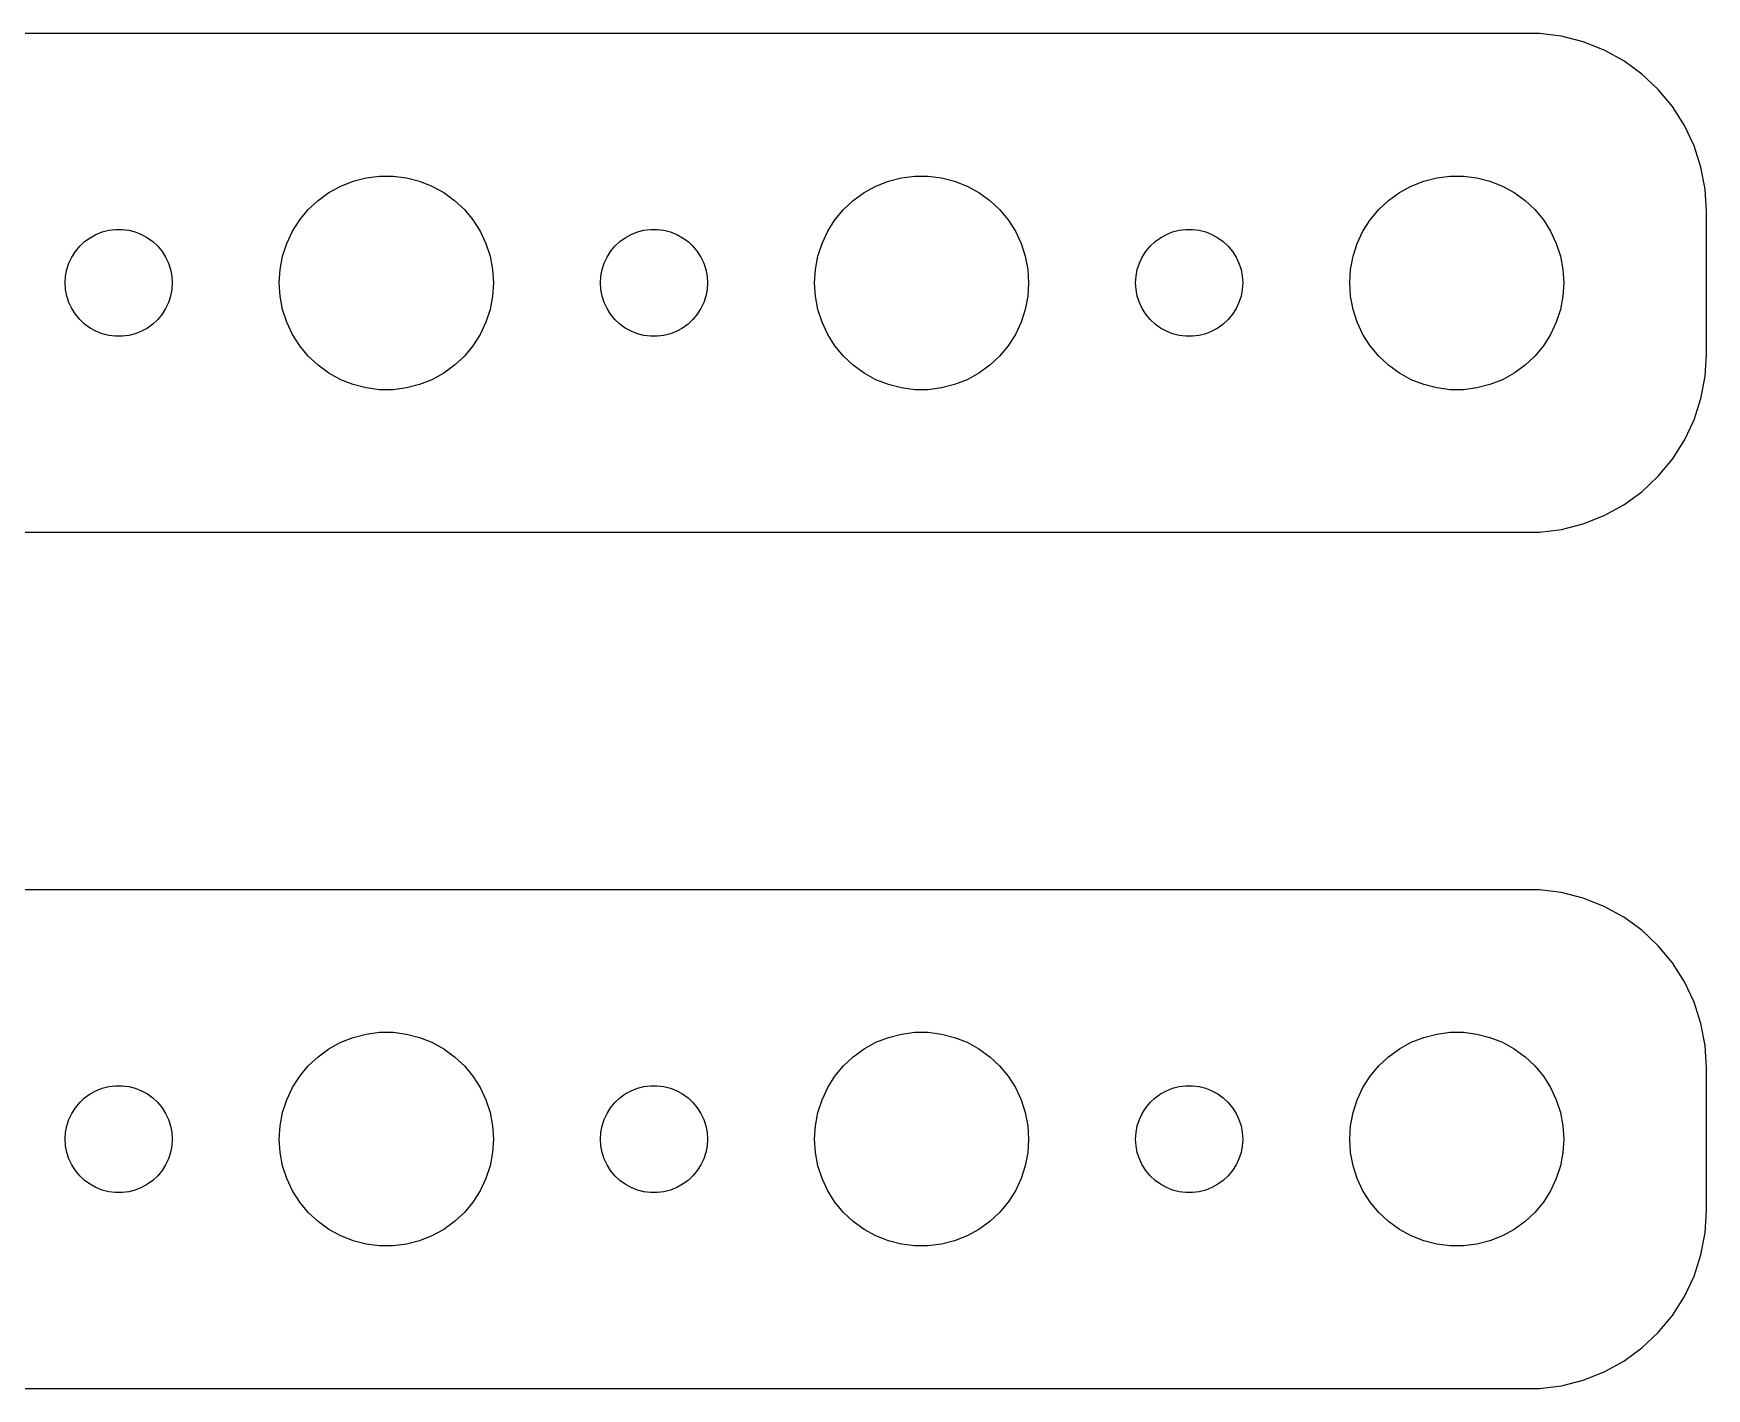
# Model space of a CAD drawing. Header units: metres. Extents: x -44.5 to 44.5, y 17 to 55.
# Drawn here: x -2.39 to 44.5, y 17.01 to 54.99 of the extents above; entities that cross this region are included whole.
import ezdxf

# ---------------------------------------------------------------- set-up
doc = ezdxf.new("R2010")
doc.units = ezdxf.units.M

msp = doc.modelspace()

# ---------------------------------------------------------------- linework, layer by layer
for p, q in [((39.8139, 54.9901), (-39.8139, 54.9901)), ((40.4369, 54.9114), (39.8139, 54.9901)), ((41.0451, 54.7553), (40.4369, 54.9114)), ((41.6289, 54.5241), (41.0451, 54.7553)), ((42.1791, 54.2216), (41.6289, 54.5241)), ((42.6871, 53.8526), (42.1791, 54.2216)), ((43.1448, 53.4227), (42.6871, 53.8526)), ((43.5451, 52.9389), (43.1448, 53.4227)), ((43.8815, 52.4088), (43.5451, 52.9389)), ((44.1489, 51.8406), (43.8815, 52.4088)), ((44.3429, 51.2434), (44.1489, 51.8406)), ((44.4606, 50.6267), (44.3429, 51.2434)), ((5.89252, 50.533), (6.22266, 50.7145)), ((6.22266, 50.7145), (6.57294, 50.8532)), ((6.57294, 50.8532), (6.93785, 50.9469)), ((6.93785, 50.9469), (7.31161, 50.9941)), ((7.31161, 50.9941), (7.68837, 50.9941)), ((7.68837, 50.9941), (8.06213, 50.9469)), ((8.06213, 50.9469), (8.42705, 50.8532)), ((8.42705, 50.8532), (8.77733, 50.7145)), ((8.77733, 50.7145), (9.10747, 50.533)), ((20.8925, 50.533), (21.2227, 50.7145)), ((21.2227, 50.7145), (21.5729, 50.8532)), ((21.5729, 50.8532), (21.9379, 50.9469)), ((21.9379, 50.9469), (22.3116, 50.9941)), ((22.3116, 50.9941), (22.6884, 50.9941)), ((22.6884, 50.9941), (23.0621, 50.9469)), ((23.0621, 50.9469), (23.427, 50.8532)), ((23.427, 50.8532), (23.7773, 50.7145)), ((23.7773, 50.7145), (24.1075, 50.533)), ((35.8925, 50.533), (36.2227, 50.7145)), ((36.2227, 50.7145), (36.5729, 50.8532)), ((36.5729, 50.8532), (36.9379, 50.9469)), ((36.9379, 50.9469), (37.3116, 50.9941)), ((37.3116, 50.9941), (37.6884, 50.9941)), ((37.6884, 50.9941), (38.0621, 50.9469)), ((38.0621, 50.9469), (38.427, 50.8532)), ((38.427, 50.8532), (38.7773, 50.7145)), ((38.7773, 50.7145), (39.1075, 50.533)), ((5.31308, 50.0536), (5.58772, 50.3115)), ((5.58772, 50.3115), (5.89252, 50.533)), ((9.10747, 50.533), (9.41226, 50.3115)), ((9.41226, 50.3115), (9.6869, 50.0536)), ((20.3131, 50.0536), (20.5877, 50.3115)), ((20.5877, 50.3115), (20.8925, 50.533)), ((24.1075, 50.533), (24.4123, 50.3115)), ((24.4123, 50.3115), (24.6869, 50.0536)), ((35.3131, 50.0536), (35.5877, 50.3115)), ((35.5877, 50.3115), (35.8925, 50.533)), ((39.1075, 50.533), (39.4123, 50.3115)), ((39.4123, 50.3115), (39.6869, 50.0536)), ((44.5, 50), (44.4606, 50.6267)), ((4.87108, 49.4453), (5.07294, 49.7634)), ((5.07294, 49.7634), (5.31308, 50.0536)), ((9.6869, 50.0536), (9.92705, 49.7634)), ((9.92705, 49.7634), (10.1289, 49.4453)), ((19.8711, 49.4453), (20.0729, 49.7634)), ((20.0729, 49.7634), (20.3131, 50.0536)), ((24.6869, 50.0536), (24.927, 49.7634)), ((24.927, 49.7634), (25.1289, 49.4453)), ((34.8711, 49.4453), (35.0729, 49.7634)), ((35.0729, 49.7634), (35.3131, 50.0536)), ((39.6869, 50.0536), (39.927, 49.7634)), ((39.927, 49.7634), (40.1289, 49.4453)), ((44.5, 46), (44.5, 50)), ((-0.95613, 49.1558), (-0.80373, 49.2665)), ((-0.80373, 49.2665), (-0.63866, 49.3572)), ((-0.63866, 49.3572), (-0.46352, 49.4266)), ((-0.46352, 49.4266), (-0.28107, 49.4734)), ((-0.28107, 49.4734), (-0.09418, 49.497)), ((-0.09418, 49.497), (0.09418, 49.497)), ((0.09418, 49.497), (0.28107, 49.4734)), ((0.28107, 49.4734), (0.46352, 49.4266)), ((0.46352, 49.4266), (0.63866, 49.3572)), ((0.63866, 49.3572), (0.80373, 49.2665)), ((0.80373, 49.2665), (0.95613, 49.1558)), ((4.71066, 49.1044), (4.87108, 49.4453)), ((10.1289, 49.4453), (10.2893, 49.1044)), ((14.0439, 49.1558), (14.1963, 49.2665)), ((14.1963, 49.2665), (14.3613, 49.3572)), ((14.3613, 49.3572), (14.5365, 49.4266)), ((14.5365, 49.4266), (14.7189, 49.4734)), ((14.7189, 49.4734), (14.9058, 49.497)), ((14.9058, 49.497), (15.0942, 49.497)), ((15.0942, 49.497), (15.2811, 49.4734)), ((15.2811, 49.4734), (15.4635, 49.4266)), ((15.4635, 49.4266), (15.6387, 49.3572)), ((15.6387, 49.3572), (15.8037, 49.2665)), ((15.8037, 49.2665), (15.9561, 49.1558)), ((19.7107, 49.1044), (19.8711, 49.4453)), ((25.1289, 49.4453), (25.2893, 49.1044)), ((29.0439, 49.1558), (29.1963, 49.2665)), ((29.1963, 49.2665), (29.3613, 49.3572)), ((29.3613, 49.3572), (29.5365, 49.4266)), ((29.5365, 49.4266), (29.7189, 49.4734)), ((29.7189, 49.4734), (29.9058, 49.497)), ((29.9058, 49.497), (30.0942, 49.497)), ((30.0942, 49.497), (30.2811, 49.4734)), ((30.2811, 49.4734), (30.4635, 49.4266)), ((30.4635, 49.4266), (30.6387, 49.3572)), ((30.6387, 49.3572), (30.8037, 49.2665)), ((30.8037, 49.2665), (30.9561, 49.1558)), ((34.7107, 49.1044), (34.8711, 49.4453)), ((40.1289, 49.4453), (40.2893, 49.1044)), ((-1.31445, 48.7226), (-1.21352, 48.8817)), ((-1.21352, 48.8817), (-1.09344, 49.0268)), ((-1.09344, 49.0268), (-0.95613, 49.1558)), ((0.95613, 49.1558), (1.09344, 49.0268)), ((1.09344, 49.0268), (1.21352, 48.8817)), ((1.21352, 48.8817), (1.31445, 48.7226)), ((4.59424, 48.7461), (4.71066, 49.1044)), ((10.2893, 49.1044), (10.4057, 48.7461)), ((13.6855, 48.7226), (13.7865, 48.8817)), ((13.7865, 48.8817), (13.9065, 49.0268)), ((13.9065, 49.0268), (14.0439, 49.1558)), ((15.9561, 49.1558), (16.0934, 49.0268)), ((16.0934, 49.0268), (16.2135, 48.8817)), ((16.2135, 48.8817), (16.3145, 48.7226)), ((19.5942, 48.7461), (19.7107, 49.1044)), ((25.2893, 49.1044), (25.4057, 48.7461)), ((28.6855, 48.7226), (28.7865, 48.8817)), ((28.7865, 48.8817), (28.9065, 49.0268)), ((28.9065, 49.0268), (29.0439, 49.1558)), ((30.9561, 49.1558), (31.0934, 49.0268)), ((31.0934, 49.0268), (31.2135, 48.8817)), ((31.2135, 48.8817), (31.3145, 48.7226)), ((34.5942, 48.7461), (34.7107, 49.1044)), ((40.2893, 49.1044), (40.4057, 48.7461)), ((-1.48816, 48.188), (-1.45287, 48.373)), ((-1.45287, 48.373), (-1.39465, 48.5522)), ((-1.39465, 48.5522), (-1.31445, 48.7226)), ((1.31445, 48.7226), (1.39465, 48.5522)), ((1.39465, 48.5522), (1.45287, 48.373)), ((1.45287, 48.373), (1.48816, 48.188)), ((4.5, 48), (4.52365, 48.376)), ((4.52365, 48.376), (4.59424, 48.7461)), ((10.4057, 48.7461), (10.4763, 48.376)), ((10.4763, 48.376), (10.5, 48)), ((13.5118, 48.188), (13.5471, 48.373)), ((13.5471, 48.373), (13.6053, 48.5522)), ((13.6053, 48.5522), (13.6855, 48.7226)), ((16.3145, 48.7226), (16.3947, 48.5522)), ((16.3947, 48.5522), (16.4529, 48.373)), ((16.4529, 48.373), (16.4882, 48.188)), ((19.5, 48), (19.5237, 48.376)), ((19.5237, 48.376), (19.5942, 48.7461)), ((25.4057, 48.7461), (25.4763, 48.376)), ((25.4763, 48.376), (25.5, 48)), ((28.5118, 48.188), (28.5471, 48.373)), ((28.5471, 48.373), (28.6053, 48.5522)), ((28.6053, 48.5522), (28.6855, 48.7226)), ((31.3145, 48.7226), (31.3947, 48.5522)), ((31.3947, 48.5522), (31.4529, 48.373)), ((31.4529, 48.373), (31.4882, 48.188)), ((34.5, 48), (34.5237, 48.376)), ((34.5237, 48.376), (34.5942, 48.7461)), ((40.4057, 48.7461), (40.4763, 48.376)), ((40.4763, 48.376), (40.5, 48)), ((-1.5, 48), (-1.48816, 48.188)), ((-1.48816, 47.812), (-1.5, 48)), ((1.48816, 48.188), (1.5, 48)), ((1.5, 48), (1.48816, 47.812)), ((4.52365, 47.624), (4.5, 48)), ((10.5, 48), (10.4763, 47.624)), ((13.5, 48), (13.5118, 48.188)), ((13.5118, 47.812), (13.5, 48)), ((16.4882, 48.188), (16.5, 48)), ((16.5, 48), (16.4882, 47.812)), ((19.5237, 47.624), (19.5, 48)), ((25.5, 48), (25.4763, 47.624)), ((28.5, 48), (28.5118, 48.188)), ((28.5118, 47.812), (28.5, 48)), ((31.4882, 48.188), (31.5, 48)), ((31.5, 48), (31.4882, 47.812)), ((34.5237, 47.624), (34.5, 48)), ((40.5, 48), (40.4763, 47.624)), ((-1.45287, 47.627), (-1.48816, 47.812)), ((-1.39465, 47.4478), (-1.45287, 47.627)), ((-1.31445, 47.2774), (-1.39465, 47.4478)), ((1.39465, 47.4478), (1.31445, 47.2774)), ((1.45287, 47.627), (1.39465, 47.4478)), ((1.48816, 47.812), (1.45287, 47.627)), ((4.59424, 47.2539), (4.52365, 47.624)), ((10.4763, 47.624), (10.4057, 47.2539)), ((13.5471, 47.627), (13.5118, 47.812)), ((13.6053, 47.4478), (13.5471, 47.627)), ((13.6855, 47.2774), (13.6053, 47.4478)), ((16.3947, 47.4478), (16.3145, 47.2774)), ((16.4529, 47.627), (16.3947, 47.4478)), ((16.4882, 47.812), (16.4529, 47.627)), ((19.5942, 47.2539), (19.5237, 47.624)), ((25.4763, 47.624), (25.4057, 47.2539)), ((28.5471, 47.627), (28.5118, 47.812)), ((28.6053, 47.4478), (28.5471, 47.627)), ((28.6855, 47.2774), (28.6053, 47.4478)), ((31.3947, 47.4478), (31.3145, 47.2774)), ((31.4529, 47.627), (31.3947, 47.4478)), ((31.4882, 47.812), (31.4529, 47.627)), ((34.5942, 47.2539), (34.5237, 47.624)), ((40.4763, 47.624), (40.4057, 47.2539)), ((-1.21352, 47.1183), (-1.31445, 47.2774)), ((-1.09344, 46.9732), (-1.21352, 47.1183)), ((-0.95613, 46.8442), (-1.09344, 46.9732)), ((1.09344, 46.9732), (0.95613, 46.8442)), ((1.21352, 47.1183), (1.09344, 46.9732)), ((1.31445, 47.2774), (1.21352, 47.1183)), ((4.71066, 46.8956), (4.59424, 47.2539)), ((4.87108, 46.5547), (4.71066, 46.8956)), ((10.2893, 46.8956), (10.1289, 46.5547)), ((10.4057, 47.2539), (10.2893, 46.8956)), ((13.7865, 47.1183), (13.6855, 47.2774)), ((13.9065, 46.9732), (13.7865, 47.1183)), ((14.0439, 46.8442), (13.9065, 46.9732)), ((16.0934, 46.9732), (15.9561, 46.8442)), ((16.2135, 47.1183), (16.0934, 46.9732)), ((16.3145, 47.2774), (16.2135, 47.1183)), ((19.7107, 46.8956), (19.5942, 47.2539)), ((19.8711, 46.5547), (19.7107, 46.8956)), ((25.2893, 46.8956), (25.1289, 46.5547)), ((25.4057, 47.2539), (25.2893, 46.8956)), ((28.7865, 47.1183), (28.6855, 47.2774)), ((28.9065, 46.9732), (28.7865, 47.1183)), ((29.0439, 46.8442), (28.9065, 46.9732)), ((31.0934, 46.9732), (30.9561, 46.8442)), ((31.2135, 47.1183), (31.0934, 46.9732)), ((31.3145, 47.2774), (31.2135, 47.1183)), ((34.7107, 46.8956), (34.5942, 47.2539)), ((34.8711, 46.5547), (34.7107, 46.8956)), ((40.2893, 46.8956), (40.1289, 46.5547)), ((40.4057, 47.2539), (40.2893, 46.8956)), ((-0.80373, 46.7335), (-0.95613, 46.8442)), ((-0.63866, 46.6428), (-0.80373, 46.7335)), ((-0.46352, 46.5734), (-0.63866, 46.6428)), ((-0.28107, 46.5266), (-0.46352, 46.5734)), ((-0.09418, 46.503), (-0.28107, 46.5266)), ((0.09418, 46.503), (-0.09418, 46.503)), ((0.28107, 46.5266), (0.09418, 46.503)), ((0.46352, 46.5734), (0.28107, 46.5266)), ((0.63866, 46.6428), (0.46352, 46.5734)), ((0.80373, 46.7335), (0.63866, 46.6428)), ((0.95613, 46.8442), (0.80373, 46.7335)), ((5.07294, 46.2366), (4.87108, 46.5547)), ((10.1289, 46.5547), (9.92705, 46.2366)), ((14.1963, 46.7335), (14.0439, 46.8442)), ((14.3613, 46.6428), (14.1963, 46.7335)), ((14.5365, 46.5734), (14.3613, 46.6428)), ((14.7189, 46.5266), (14.5365, 46.5734)), ((14.9058, 46.503), (14.7189, 46.5266)), ((15.0942, 46.503), (14.9058, 46.503)), ((15.2811, 46.5266), (15.0942, 46.503)), ((15.4635, 46.5734), (15.2811, 46.5266)), ((15.6387, 46.6428), (15.4635, 46.5734)), ((15.8037, 46.7335), (15.6387, 46.6428)), ((15.9561, 46.8442), (15.8037, 46.7335)), ((20.0729, 46.2366), (19.8711, 46.5547)), ((25.1289, 46.5547), (24.927, 46.2366)), ((29.1963, 46.7335), (29.0439, 46.8442)), ((29.3613, 46.6428), (29.1963, 46.7335)), ((29.5365, 46.5734), (29.3613, 46.6428)), ((29.7189, 46.5266), (29.5365, 46.5734)), ((29.9058, 46.503), (29.7189, 46.5266)), ((30.0942, 46.503), (29.9058, 46.503)), ((30.2811, 46.5266), (30.0942, 46.503)), ((30.4635, 46.5734), (30.2811, 46.5266)), ((30.6387, 46.6428), (30.4635, 46.5734)), ((30.8037, 46.7335), (30.6387, 46.6428)), ((30.9561, 46.8442), (30.8037, 46.7335)), ((35.0729, 46.2366), (34.8711, 46.5547)), ((40.1289, 46.5547), (39.927, 46.2366)), ((5.31308, 45.9464), (5.07294, 46.2366)), ((9.92705, 46.2366), (9.6869, 45.9464)), ((20.3131, 45.9464), (20.0729, 46.2366)), ((24.927, 46.2366), (24.6869, 45.9464)), ((35.3131, 45.9464), (35.0729, 46.2366)), ((39.927, 46.2366), (39.6869, 45.9464)), ((44.4606, 45.3733), (44.5, 46)), ((5.58772, 45.6885), (5.31308, 45.9464)), ((5.89252, 45.467), (5.58772, 45.6885)), ((9.41226, 45.6885), (9.10747, 45.467)), ((9.6869, 45.9464), (9.41226, 45.6885)), ((20.5877, 45.6885), (20.3131, 45.9464)), ((20.8925, 45.467), (20.5877, 45.6885)), ((24.4123, 45.6885), (24.1075, 45.467)), ((24.6869, 45.9464), (24.4123, 45.6885)), ((35.5877, 45.6885), (35.3131, 45.9464)), ((35.8925, 45.467), (35.5877, 45.6885)), ((39.4123, 45.6885), (39.1075, 45.467)), ((39.6869, 45.9464), (39.4123, 45.6885)), ((6.22266, 45.2855), (5.89252, 45.467)), ((6.57294, 45.1468), (6.22266, 45.2855)), ((6.93785, 45.0531), (6.57294, 45.1468)), ((7.31161, 45.0059), (6.93785, 45.0531)), ((8.06213, 45.0531), (7.68837, 45.0059)), ((8.42705, 45.1468), (8.06213, 45.0531)), ((8.77733, 45.2855), (8.42705, 45.1468)), ((9.10747, 45.467), (8.77733, 45.2855)), ((21.2227, 45.2855), (20.8925, 45.467)), ((21.5729, 45.1468), (21.2227, 45.2855)), ((21.9379, 45.0531), (21.5729, 45.1468)), ((22.3116, 45.0059), (21.9379, 45.0531)), ((23.0621, 45.0531), (22.6884, 45.0059)), ((23.427, 45.1468), (23.0621, 45.0531)), ((23.7773, 45.2855), (23.427, 45.1468)), ((24.1075, 45.467), (23.7773, 45.2855)), ((36.2227, 45.2855), (35.8925, 45.467)), ((36.5729, 45.1468), (36.2227, 45.2855)), ((36.9379, 45.0531), (36.5729, 45.1468)), ((37.3116, 45.0059), (36.9379, 45.0531)), ((38.0621, 45.0531), (37.6884, 45.0059)), ((38.427, 45.1468), (38.0621, 45.0531)), ((38.7773, 45.2855), (38.427, 45.1468)), ((39.1075, 45.467), (38.7773, 45.2855)), ((44.3429, 44.7566), (44.4606, 45.3733)), ((7.68837, 45.0059), (7.31161, 45.0059)), ((22.6884, 45.0059), (22.3116, 45.0059)), ((37.6884, 45.0059), (37.3116, 45.0059)), ((44.1489, 44.1594), (44.3429, 44.7566)), ((43.8815, 43.5912), (44.1489, 44.1594)), ((43.5451, 43.0611), (43.8815, 43.5912)), ((43.1448, 42.5773), (43.5451, 43.0611)), ((42.6871, 42.1474), (43.1448, 42.5773)), ((41.6289, 41.4759), (42.1791, 41.7784)), ((42.1791, 41.7784), (42.6871, 42.1474)), ((41.0451, 41.2447), (41.6289, 41.4759)), ((-39.8139, 41.0099), (39.8139, 41.0099)), ((39.8139, 41.0099), (40.4369, 41.0886)), ((40.4369, 41.0886), (41.0451, 41.2447)), ((39.8139, 30.9901), (-39.8139, 30.9901)), ((40.4369, 30.9114), (39.8139, 30.9901)), ((41.0451, 30.7553), (40.4369, 30.9114)), ((41.6289, 30.5241), (41.0451, 30.7553)), ((42.1791, 30.2216), (41.6289, 30.5241)), ((42.6871, 29.8526), (42.1791, 30.2216)), ((43.1448, 29.4227), (42.6871, 29.8526)), ((43.5451, 28.9389), (43.1448, 29.4227)), ((43.8815, 28.4088), (43.5451, 28.9389)), ((44.1489, 27.8406), (43.8815, 28.4088)), ((44.3429, 27.2434), (44.1489, 27.8406)), ((44.4606, 26.6267), (44.3429, 27.2434)), ((6.22266, 26.7145), (6.57294, 26.8532)), ((6.57294, 26.8532), (6.93785, 26.9469)), ((6.93785, 26.9469), (7.31161, 26.9941)), ((7.31161, 26.9941), (7.68837, 26.9941)), ((7.68837, 26.9941), (8.06213, 26.9469)), ((8.06213, 26.9469), (8.42705, 26.8532)), ((8.42705, 26.8532), (8.77733, 26.7145)), ((21.2227, 26.7145), (21.5729, 26.8532)), ((21.5729, 26.8532), (21.9379, 26.9469)), ((21.9379, 26.9469), (22.3116, 26.9941)), ((22.3116, 26.9941), (22.6884, 26.9941)), ((22.6884, 26.9941), (23.0621, 26.9469)), ((23.0621, 26.9469), (23.427, 26.8532)), ((23.427, 26.8532), (23.7773, 26.7145)), ((36.2227, 26.7145), (36.5729, 26.8532)), ((36.5729, 26.8532), (36.9379, 26.9469)), ((36.9379, 26.9469), (37.3116, 26.9941)), ((37.3116, 26.9941), (37.6884, 26.9941)), ((37.6884, 26.9941), (38.0621, 26.9469)), ((38.0621, 26.9469), (38.427, 26.8532)), ((38.427, 26.8532), (38.7773, 26.7145)), ((5.31308, 26.0536), (5.58772, 26.3115)), ((5.58772, 26.3115), (5.89252, 26.533)), ((5.89252, 26.533), (6.22266, 26.7145)), ((8.77733, 26.7145), (9.10747, 26.533)), ((9.10747, 26.533), (9.41226, 26.3115)), ((9.41226, 26.3115), (9.6869, 26.0536)), ((20.3131, 26.0536), (20.5877, 26.3115)), ((20.5877, 26.3115), (20.8925, 26.533)), ((20.8925, 26.533), (21.2227, 26.7145)), ((23.7773, 26.7145), (24.1075, 26.533)), ((24.1075, 26.533), (24.4123, 26.3115)), ((24.4123, 26.3115), (24.6869, 26.0536)), ((35.3131, 26.0536), (35.5877, 26.3115)), ((35.5877, 26.3115), (35.8925, 26.533)), ((35.8925, 26.533), (36.2227, 26.7145)), ((38.7773, 26.7145), (39.1075, 26.533)), ((39.1075, 26.533), (39.4123, 26.3115)), ((39.4123, 26.3115), (39.6869, 26.0536)), ((44.5, 26), (44.4606, 26.6267)), ((5.07294, 25.7634), (5.31308, 26.0536)), ((9.6869, 26.0536), (9.92705, 25.7634)), ((20.0729, 25.7634), (20.3131, 26.0536)), ((24.6869, 26.0536), (24.927, 25.7634)), ((35.0729, 25.7634), (35.3131, 26.0536)), ((39.6869, 26.0536), (39.927, 25.7634)), ((44.5, 22), (44.5, 26)), ((-0.80373, 25.2665), (-0.63866, 25.3572)), ((-0.63866, 25.3572), (-0.46352, 25.4266)), ((-0.46352, 25.4266), (-0.28107, 25.4734)), ((-0.28107, 25.4734), (-0.09418, 25.497)), ((-0.09418, 25.497), (0.09418, 25.497)), ((0.09418, 25.497), (0.28107, 25.4734)), ((0.28107, 25.4734), (0.46352, 25.4266)), ((0.46352, 25.4266), (0.63866, 25.3572)), ((0.63866, 25.3572), (0.80373, 25.2665)), ((4.71066, 25.1044), (4.87108, 25.4453)), ((4.87108, 25.4453), (5.07294, 25.7634)), ((9.92705, 25.7634), (10.1289, 25.4453)), ((10.1289, 25.4453), (10.2893, 25.1044)), ((14.1963, 25.2665), (14.3613, 25.3572)), ((14.3613, 25.3572), (14.5365, 25.4266)), ((14.5365, 25.4266), (14.7189, 25.4734)), ((14.7189, 25.4734), (14.9058, 25.497)), ((14.9058, 25.497), (15.0942, 25.497)), ((15.0942, 25.497), (15.2811, 25.4734)), ((15.2811, 25.4734), (15.4635, 25.4266)), ((15.4635, 25.4266), (15.6387, 25.3572)), ((15.6387, 25.3572), (15.8037, 25.2665)), ((19.7107, 25.1044), (19.8711, 25.4453)), ((19.8711, 25.4453), (20.0729, 25.7634)), ((24.927, 25.7634), (25.1289, 25.4453)), ((25.1289, 25.4453), (25.2893, 25.1044)), ((29.1963, 25.2665), (29.3613, 25.3572)), ((29.3613, 25.3572), (29.5365, 25.4266)), ((29.5365, 25.4266), (29.7189, 25.4734)), ((29.7189, 25.4734), (29.9058, 25.497)), ((29.9058, 25.497), (30.0942, 25.497)), ((30.0942, 25.497), (30.2811, 25.4734)), ((30.2811, 25.4734), (30.4635, 25.4266)), ((30.4635, 25.4266), (30.6387, 25.3572)), ((30.6387, 25.3572), (30.8037, 25.2665)), ((34.7107, 25.1044), (34.8711, 25.4453)), ((34.8711, 25.4453), (35.0729, 25.7634)), ((39.927, 25.7634), (40.1289, 25.4453)), ((40.1289, 25.4453), (40.2893, 25.1044)), ((-1.31445, 24.7226), (-1.21352, 24.8817)), ((-1.21352, 24.8817), (-1.09344, 25.0268)), ((-1.09344, 25.0268), (-0.95613, 25.1558)), ((-0.95613, 25.1558), (-0.80373, 25.2665)), ((0.80373, 25.2665), (0.95613, 25.1558)), ((0.95613, 25.1558), (1.09344, 25.0268)), ((1.09344, 25.0268), (1.21352, 24.8817)), ((1.21352, 24.8817), (1.31445, 24.7226)), ((4.59424, 24.7461), (4.71066, 25.1044)), ((10.2893, 25.1044), (10.4057, 24.7461)), ((13.6855, 24.7226), (13.7865, 24.8817)), ((13.7865, 24.8817), (13.9065, 25.0268)), ((13.9065, 25.0268), (14.0439, 25.1558)), ((14.0439, 25.1558), (14.1963, 25.2665)), ((15.8037, 25.2665), (15.9561, 25.1558)), ((15.9561, 25.1558), (16.0934, 25.0268)), ((16.0934, 25.0268), (16.2135, 24.8817)), ((16.2135, 24.8817), (16.3145, 24.7226)), ((19.5942, 24.7461), (19.7107, 25.1044)), ((25.2893, 25.1044), (25.4057, 24.7461)), ((28.6855, 24.7226), (28.7865, 24.8817)), ((28.7865, 24.8817), (28.9065, 25.0268)), ((28.9065, 25.0268), (29.0439, 25.1558)), ((29.0439, 25.1558), (29.1963, 25.2665)), ((30.8037, 25.2665), (30.9561, 25.1558)), ((30.9561, 25.1558), (31.0934, 25.0268)), ((31.0934, 25.0268), (31.2135, 24.8817)), ((31.2135, 24.8817), (31.3145, 24.7226)), ((34.5942, 24.7461), (34.7107, 25.1044)), ((40.2893, 25.1044), (40.4057, 24.7461)), ((-1.45287, 24.373), (-1.39465, 24.5522)), ((-1.39465, 24.5522), (-1.31445, 24.7226)), ((1.31445, 24.7226), (1.39465, 24.5522)), ((1.39465, 24.5522), (1.45287, 24.373)), ((4.52365, 24.376), (4.59424, 24.7461)), ((10.4057, 24.7461), (10.4763, 24.376)), ((13.5471, 24.373), (13.6053, 24.5522)), ((13.6053, 24.5522), (13.6855, 24.7226)), ((16.3145, 24.7226), (16.3947, 24.5522)), ((16.3947, 24.5522), (16.4529, 24.373)), ((19.5237, 24.376), (19.5942, 24.7461)), ((25.4057, 24.7461), (25.4763, 24.376)), ((28.5471, 24.373), (28.6053, 24.5522)), ((28.6053, 24.5522), (28.6855, 24.7226)), ((31.3145, 24.7226), (31.3947, 24.5522)), ((31.3947, 24.5522), (31.4529, 24.373)), ((34.5237, 24.376), (34.5942, 24.7461)), ((40.4057, 24.7461), (40.4763, 24.376)), ((-1.5, 24), (-1.48816, 24.188)), ((-1.48816, 23.812), (-1.5, 24)), ((-1.48816, 24.188), (-1.45287, 24.373)), ((1.45287, 24.373), (1.48816, 24.188)), ((1.48816, 24.188), (1.5, 24)), ((1.5, 24), (1.48816, 23.812)), ((4.5, 24), (4.52365, 24.376)), ((4.52365, 23.624), (4.5, 24)), ((10.4763, 24.376), (10.5, 24)), ((10.5, 24), (10.4763, 23.624)), ((13.5, 24), (13.5118, 24.188)), ((13.5118, 23.812), (13.5, 24)), ((13.5118, 24.188), (13.5471, 24.373)), ((16.4529, 24.373), (16.4882, 24.188)), ((16.4882, 24.188), (16.5, 24)), ((16.5, 24), (16.4882, 23.812)), ((19.5, 24), (19.5237, 24.376)), ((19.5237, 23.624), (19.5, 24)), ((25.4763, 24.376), (25.5, 24)), ((25.5, 24), (25.4763, 23.624)), ((28.5, 24), (28.5118, 24.188)), ((28.5118, 23.812), (28.5, 24)), ((28.5118, 24.188), (28.5471, 24.373)), ((31.4529, 24.373), (31.4882, 24.188)), ((31.4882, 24.188), (31.5, 24)), ((31.5, 24), (31.4882, 23.812)), ((34.5, 24), (34.5237, 24.376)), ((34.5237, 23.624), (34.5, 24)), ((40.4763, 24.376), (40.5, 24)), ((40.5, 24), (40.4763, 23.624)), ((-1.45287, 23.627), (-1.48816, 23.812)), ((-1.39465, 23.4478), (-1.45287, 23.627)), ((-1.31445, 23.2774), (-1.39465, 23.4478)), ((1.39465, 23.4478), (1.31445, 23.2774)), ((1.45287, 23.627), (1.39465, 23.4478)), ((1.48816, 23.812), (1.45287, 23.627)), ((4.59424, 23.2539), (4.52365, 23.624)), ((10.4763, 23.624), (10.4057, 23.2539)), ((13.5471, 23.627), (13.5118, 23.812)), ((13.6053, 23.4478), (13.5471, 23.627)), ((13.6855, 23.2774), (13.6053, 23.4478)), ((16.3947, 23.4478), (16.3145, 23.2774)), ((16.4529, 23.627), (16.3947, 23.4478)), ((16.4882, 23.812), (16.4529, 23.627)), ((19.5942, 23.2539), (19.5237, 23.624)), ((25.4763, 23.624), (25.4057, 23.2539)), ((28.5471, 23.627), (28.5118, 23.812)), ((28.6053, 23.4478), (28.5471, 23.627)), ((28.6855, 23.2774), (28.6053, 23.4478)), ((31.3947, 23.4478), (31.3145, 23.2774)), ((31.4529, 23.627), (31.3947, 23.4478)), ((31.4882, 23.812), (31.4529, 23.627)), ((34.5942, 23.2539), (34.5237, 23.624)), ((40.4763, 23.624), (40.4057, 23.2539)), ((-1.21352, 23.1183), (-1.31445, 23.2774)), ((-1.09344, 22.9732), (-1.21352, 23.1183)), ((1.21352, 23.1183), (1.09344, 22.9732)), ((1.31445, 23.2774), (1.21352, 23.1183)), ((4.71066, 22.8956), (4.59424, 23.2539)), ((10.4057, 23.2539), (10.2893, 22.8956)), ((13.7865, 23.1183), (13.6855, 23.2774)), ((13.9065, 22.9732), (13.7865, 23.1183)), ((16.2135, 23.1183), (16.0934, 22.9732)), ((16.3145, 23.2774), (16.2135, 23.1183)), ((19.7107, 22.8956), (19.5942, 23.2539)), ((25.4057, 23.2539), (25.2893, 22.8956)), ((28.7865, 23.1183), (28.6855, 23.2774)), ((28.9065, 22.9732), (28.7865, 23.1183)), ((31.2135, 23.1183), (31.0934, 22.9732)), ((31.3145, 23.2774), (31.2135, 23.1183)), ((34.7107, 22.8956), (34.5942, 23.2539)), ((40.4057, 23.2539), (40.2893, 22.8956)), ((-0.95613, 22.8442), (-1.09344, 22.9732)), ((-0.80373, 22.7335), (-0.95613, 22.8442)), ((-0.63866, 22.6428), (-0.80373, 22.7335)), ((-0.46352, 22.5734), (-0.63866, 22.6428)), ((-0.28107, 22.5266), (-0.46352, 22.5734)), ((-0.09418, 22.503), (-0.28107, 22.5266)), ((0.28107, 22.5266), (0.09418, 22.503)), ((0.46352, 22.5734), (0.28107, 22.5266)), ((0.63866, 22.6428), (0.46352, 22.5734)), ((0.80373, 22.7335), (0.63866, 22.6428)), ((0.95613, 22.8442), (0.80373, 22.7335)), ((1.09344, 22.9732), (0.95613, 22.8442)), ((4.87108, 22.5547), (4.71066, 22.8956)), ((5.07294, 22.2366), (4.87108, 22.5547)), ((10.1289, 22.5547), (9.92705, 22.2366)), ((10.2893, 22.8956), (10.1289, 22.5547)), ((14.0439, 22.8442), (13.9065, 22.9732)), ((14.1963, 22.7335), (14.0439, 22.8442)), ((14.3613, 22.6428), (14.1963, 22.7335)), ((14.5365, 22.5734), (14.3613, 22.6428)), ((14.7189, 22.5266), (14.5365, 22.5734)), ((14.9058, 22.503), (14.7189, 22.5266)), ((15.2811, 22.5266), (15.0942, 22.503)), ((15.4635, 22.5734), (15.2811, 22.5266)), ((15.6387, 22.6428), (15.4635, 22.5734)), ((15.8037, 22.7335), (15.6387, 22.6428)), ((15.9561, 22.8442), (15.8037, 22.7335)), ((16.0934, 22.9732), (15.9561, 22.8442)), ((19.8711, 22.5547), (19.7107, 22.8956)), ((20.0729, 22.2366), (19.8711, 22.5547)), ((25.1289, 22.5547), (24.927, 22.2366)), ((25.2893, 22.8956), (25.1289, 22.5547)), ((29.0439, 22.8442), (28.9065, 22.9732)), ((29.1963, 22.7335), (29.0439, 22.8442)), ((29.3613, 22.6428), (29.1963, 22.7335)), ((29.5365, 22.5734), (29.3613, 22.6428)), ((29.7189, 22.5266), (29.5365, 22.5734)), ((29.9058, 22.503), (29.7189, 22.5266)), ((30.2811, 22.5266), (30.0942, 22.503)), ((30.4635, 22.5734), (30.2811, 22.5266)), ((30.6387, 22.6428), (30.4635, 22.5734)), ((30.8037, 22.7335), (30.6387, 22.6428)), ((30.9561, 22.8442), (30.8037, 22.7335)), ((31.0934, 22.9732), (30.9561, 22.8442)), ((34.8711, 22.5547), (34.7107, 22.8956)), ((35.0729, 22.2366), (34.8711, 22.5547)), ((40.1289, 22.5547), (39.927, 22.2366)), ((40.2893, 22.8956), (40.1289, 22.5547)), ((0.09418, 22.503), (-0.09418, 22.503)), ((5.31308, 21.9464), (5.07294, 22.2366)), ((9.92705, 22.2366), (9.6869, 21.9464)), ((15.0942, 22.503), (14.9058, 22.503)), ((20.3131, 21.9464), (20.0729, 22.2366)), ((24.927, 22.2366), (24.6869, 21.9464)), ((30.0942, 22.503), (29.9058, 22.503)), ((35.3131, 21.9464), (35.0729, 22.2366)), ((39.927, 22.2366), (39.6869, 21.9464)), ((5.58772, 21.6885), (5.31308, 21.9464)), ((5.89252, 21.467), (5.58772, 21.6885)), ((9.41226, 21.6885), (9.10747, 21.467)), ((9.6869, 21.9464), (9.41226, 21.6885)), ((20.5877, 21.6885), (20.3131, 21.9464)), ((20.8925, 21.467), (20.5877, 21.6885)), ((24.4123, 21.6885), (24.1075, 21.467)), ((24.6869, 21.9464), (24.4123, 21.6885)), ((35.5877, 21.6885), (35.3131, 21.9464)), ((35.8925, 21.467), (35.5877, 21.6885)), ((39.4123, 21.6885), (39.1075, 21.467)), ((39.6869, 21.9464), (39.4123, 21.6885)), ((44.4606, 21.3733), (44.5, 22)), ((6.22266, 21.2855), (5.89252, 21.467)), ((6.57294, 21.1468), (6.22266, 21.2855)), ((6.93785, 21.0531), (6.57294, 21.1468)), ((8.42705, 21.1468), (8.06213, 21.0531)), ((8.77733, 21.2855), (8.42705, 21.1468)), ((9.10747, 21.467), (8.77733, 21.2855)), ((21.2227, 21.2855), (20.8925, 21.467)), ((21.5729, 21.1468), (21.2227, 21.2855)), ((21.9379, 21.0531), (21.5729, 21.1468)), ((23.427, 21.1468), (23.0621, 21.0531)), ((23.7773, 21.2855), (23.427, 21.1468)), ((24.1075, 21.467), (23.7773, 21.2855)), ((36.2227, 21.2855), (35.8925, 21.467)), ((36.5729, 21.1468), (36.2227, 21.2855)), ((36.9379, 21.0531), (36.5729, 21.1468)), ((38.427, 21.1468), (38.0621, 21.0531)), ((38.7773, 21.2855), (38.427, 21.1468)), ((39.1075, 21.467), (38.7773, 21.2855)), ((44.3429, 20.7566), (44.4606, 21.3733)), ((7.31161, 21.0059), (6.93785, 21.0531)), ((7.68837, 21.0059), (7.31161, 21.0059)), ((8.06213, 21.0531), (7.68837, 21.0059)), ((22.3116, 21.0059), (21.9379, 21.0531)), ((22.6884, 21.0059), (22.3116, 21.0059)), ((23.0621, 21.0531), (22.6884, 21.0059)), ((37.3116, 21.0059), (36.9379, 21.0531)), ((37.6884, 21.0059), (37.3116, 21.0059)), ((38.0621, 21.0531), (37.6884, 21.0059)), ((44.1489, 20.1594), (44.3429, 20.7566)), ((43.8815, 19.5912), (44.1489, 20.1594)), ((43.5451, 19.0611), (43.8815, 19.5912)), ((43.1448, 18.5773), (43.5451, 19.0611)), ((42.6871, 18.1474), (43.1448, 18.5773)), ((42.1791, 17.7784), (42.6871, 18.1474)), ((41.0451, 17.2447), (41.6289, 17.4759)), ((41.6289, 17.4759), (42.1791, 17.7784)), ((-39.8139, 17.0099), (39.8139, 17.0099)), ((39.8139, 17.0099), (40.4369, 17.0886)), ((40.4369, 17.0886), (41.0451, 17.2447))]:
    msp.add_line(p, q)

doc.saveas('drawing.dxf')
